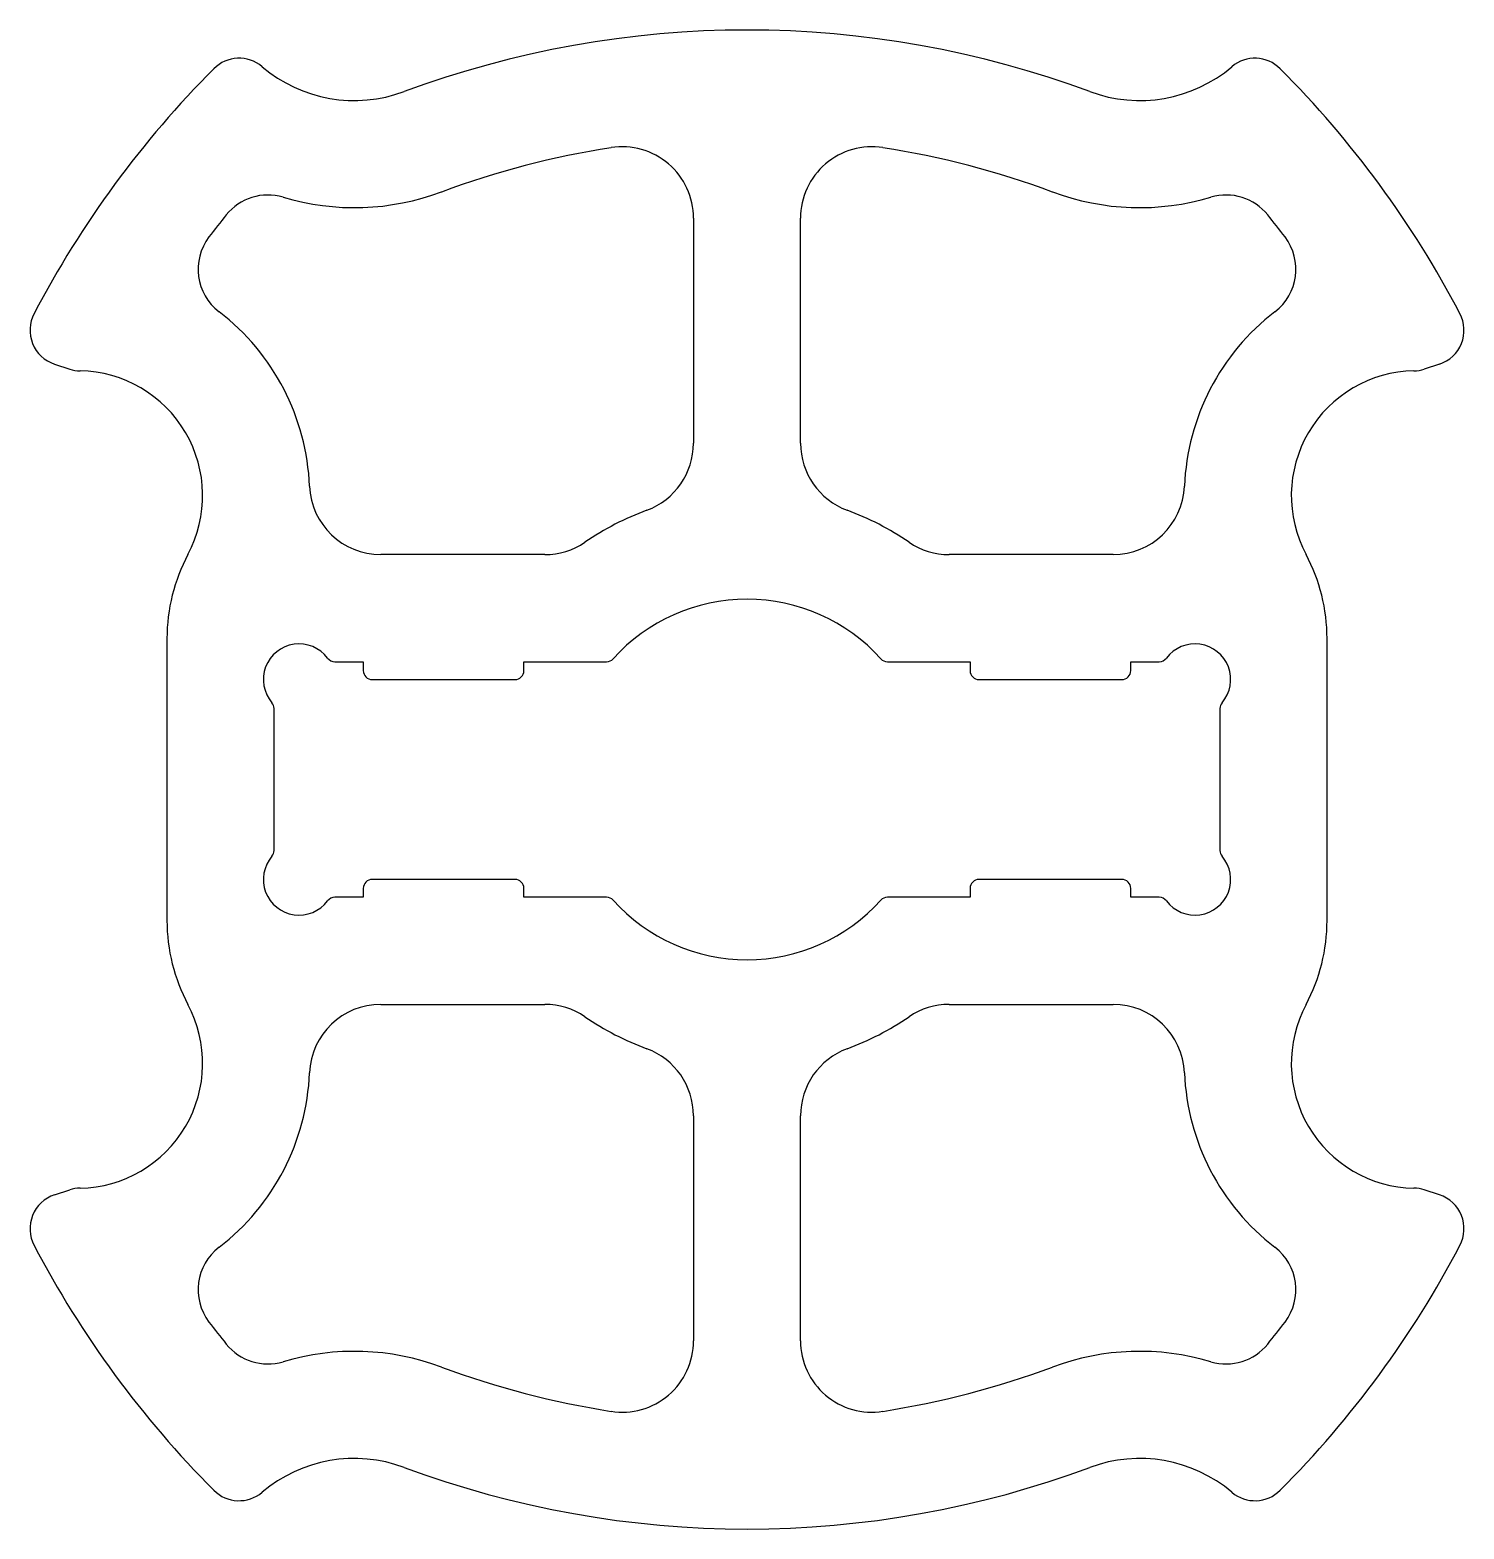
# Model space of a CAD drawing. Extents: x 1633.7 to 1673.8, y 1806.4 to 1848.4.
import ezdxf

# ---------------------------------------------------------------- set-up
doc = ezdxf.new("R2010")
doc.units = 0
doc.layers.get('0').update_dxf_attribs({"linetype": 'CONTINUOUS'})

msp = doc.modelspace()

# ---------------------------------------------------------------- linework, layer by layer
for p, q in [((1652.241, 1843.145), (1652.241, 1836.839)), ((1655.241, 1836.839), (1655.241, 1843.145)), ((1634.34, 1839.057), (1634.766, 1838.917)), ((1673.141, 1839.057), (1672.715, 1838.917)), ((1648.074, 1833.718), (1643.484, 1833.718)), ((1663.997, 1833.718), (1659.408, 1833.718)), ((1637.491, 1831.367), (1637.491, 1823.469)), ((1669.991, 1823.469), (1669.991, 1831.367)), ((1642.191, 1830.718), (1642.991, 1830.718)), ((1642.991, 1830.718), (1642.991, 1830.468)), ((1647.491, 1830.468), (1647.491, 1830.718)), ((1647.491, 1830.718), (1649.805, 1830.718)), ((1657.676, 1830.718), (1659.991, 1830.718)), ((1659.991, 1830.718), (1659.991, 1830.468)), ((1664.491, 1830.468), (1664.491, 1830.718)), ((1664.491, 1830.718), (1665.291, 1830.718)), ((1643.241, 1830.218), (1647.241, 1830.218)), ((1660.241, 1830.218), (1664.241, 1830.218)), ((1640.491, 1825.43), (1640.491, 1829.405)), ((1666.991, 1829.405), (1666.991, 1825.43)), ((1647.241, 1824.618), (1643.241, 1824.618)), ((1664.241, 1824.618), (1660.241, 1824.618)), ((1642.991, 1824.118), (1642.191, 1824.118)), ((1642.991, 1824.368), (1642.991, 1824.118)), ((1647.491, 1824.118), (1647.491, 1824.368)), ((1649.805, 1824.118), (1647.491, 1824.118)), ((1659.991, 1824.118), (1657.676, 1824.118)), ((1659.991, 1824.368), (1659.991, 1824.118)), ((1664.491, 1824.118), (1664.491, 1824.368)), ((1665.291, 1824.118), (1664.491, 1824.118)), ((1643.484, 1821.118), (1648.074, 1821.118)), ((1659.408, 1821.118), (1663.997, 1821.118)), ((1652.241, 1817.997), (1652.241, 1811.691)), ((1655.241, 1811.691), (1655.241, 1817.997)), ((1634.34, 1815.778), (1634.766, 1815.919)), ((1673.141, 1815.778), (1672.715, 1815.919))]:
    msp.add_line(p, q)
for centre, radius, start, end in [((1653.741, 1820.829), 27.588, 69.6209, 110.3791), ((1639.51, 1846.625), 1, 49.748, 135.0357), ((1667.971, 1846.625), 1, 44.9643, 130.252), ((1658.741, 1827.418), 28.179, 135.0357, 152.4068), ((1642.741, 1850.441), 4, 229.748, 290.3791), ((1664.741, 1850.441), 4, 249.6209, 310.252), ((1648.741, 1827.418), 28.179, 27.5932, 44.9643), ((1653.741, 1820.829), 24.588, 98.9137, 110.3791), ((1650.241, 1843.145), 2, 0, 98.9137), ((1657.241, 1843.145), 2, 81.0863, 180), ((1653.741, 1820.829), 24.588, 69.6209, 81.0863), ((1642.741, 1850.441), 7, 253.4332, 290.3791), ((1664.741, 1850.441), 7, 249.6209, 286.5668), ((1640.317, 1842.294), 1.5, 73.4332, 141.0817), ((1667.164, 1842.294), 1.5, 38.9183, 106.5668), ((1658.741, 1827.418), 25.179, 141.0817, 142.8644), ((1648.741, 1827.418), 25.179, 37.1356, 38.9183), ((1639.863, 1841.713), 1.5, 142.8644, 232.4828), ((1667.618, 1841.713), 1.5, 307.5172, 37.1356), ((1634.653, 1840.007), 1, 152.4068, 251.79), ((1634.991, 1835.368), 6.5, 2.3597, 52.4828), ((1672.49, 1835.368), 6.5, 127.5172, 177.6403), ((1672.829, 1840.007), 1, 288.21, 27.5932), ((1635.079, 1839.867), 1, 251.79, 268.8873), ((1634.991, 1835.368), 3.5, 331.92, 88.8873), ((1672.49, 1835.368), 3.5, 91.1127, 208.08), ((1672.403, 1839.867), 1, 271.1127, 288.21), ((1650.241, 1836.839), 2, 290.3808, 360), ((1657.241, 1836.839), 2, 180, 249.6192), ((1643.484, 1835.718), 2, 182.3597, 270), ((1663.997, 1835.718), 2, 270, 357.6403), ((1653.741, 1827.418), 8.05, 110.3808, 124.3231), ((1653.741, 1827.418), 8.05, 55.6769, 69.6192), ((1642.491, 1831.367), 5, 151.92, 180), ((1648.074, 1835.718), 2, 270, 304.3231), ((1659.408, 1835.718), 2, 235.6769, 270), ((1664.991, 1831.367), 5, 0, 28.08), ((1653.741, 1827.418), 5.05, 42.0525, 137.9475), ((1641.191, 1830.218), 1, 36.8699, 220.5358), ((1666.291, 1830.218), 1, 319.4642, 143.1301), ((1642.191, 1830.968), 0.25, 216.8699, 270), ((1649.805, 1830.968), 0.25, 270, 317.9475), ((1657.676, 1830.968), 0.25, 222.0525, 270), ((1665.291, 1830.968), 0.25, 270, 323.1301), ((1643.241, 1830.468), 0.25, 180, 270), ((1647.241, 1830.468), 0.25, 270, 360), ((1660.241, 1830.468), 0.25, 180, 270), ((1664.241, 1830.468), 0.25, 270, 360), ((1640.241, 1829.405), 0.25, 0, 40.5358), ((1667.241, 1829.405), 0.25, 139.4642, 180), ((1640.241, 1825.43), 0.25, 319.4642, 360), ((1667.241, 1825.43), 0.25, 180, 220.5358), ((1641.191, 1824.618), 1, 139.4642, 323.1301), ((1666.291, 1824.618), 1, 216.8699, 40.5358), ((1643.241, 1824.368), 0.25, 90, 180), ((1647.241, 1824.368), 0.25, 0, 90), ((1660.241, 1824.368), 0.25, 90, 180), ((1664.241, 1824.368), 0.25, 0, 90), ((1642.191, 1823.868), 0.25, 90, 143.1301), ((1649.805, 1823.868), 0.25, 42.0525, 90), ((1657.676, 1823.868), 0.25, 90, 137.9475), ((1665.291, 1823.868), 0.25, 36.8699, 90), ((1653.741, 1827.418), 5.05, 222.0525, 317.9475), ((1642.491, 1823.469), 5, 180, 208.08), ((1664.991, 1823.469), 5, 331.92, 360), ((1634.991, 1819.468), 3.5, 271.1127, 28.08), ((1643.484, 1819.118), 2, 90, 177.6403), ((1648.074, 1819.118), 2, 55.6769, 90), ((1653.741, 1827.418), 8.05, 235.6769, 249.6192), ((1653.741, 1827.418), 8.05, 290.3808, 304.3231), ((1659.408, 1819.118), 2, 90, 124.3231), ((1663.997, 1819.118), 2, 2.3597, 90), ((1672.49, 1819.468), 3.5, 151.92, 268.8873), ((1650.241, 1817.997), 2, 0, 69.6192), ((1657.241, 1817.997), 2, 110.3808, 180), ((1634.991, 1819.468), 6.5, 307.5172, 357.6403), ((1672.49, 1819.468), 6.5, 182.3597, 232.4828), ((1634.653, 1814.829), 1, 108.21, 207.5932), ((1635.079, 1814.969), 1, 91.1127, 108.21), ((1672.403, 1814.969), 1, 71.79, 88.8873), ((1672.829, 1814.829), 1, 332.4068, 71.79), ((1658.741, 1827.418), 28.179, 207.5932, 224.9643), ((1639.863, 1813.122), 1.5, 127.5172, 217.1356), ((1667.618, 1813.122), 1.5, 322.8644, 52.4828), ((1648.741, 1827.418), 28.179, 315.0357, 332.4068), ((1658.741, 1827.418), 25.179, 217.1356, 218.9183), ((1648.741, 1827.418), 25.179, 321.0817, 322.8644), ((1640.317, 1812.542), 1.5, 218.9183, 286.5668), ((1650.241, 1811.691), 2, 261.0863, 360), ((1657.241, 1811.691), 2, 180, 278.9137), ((1667.164, 1812.542), 1.5, 253.4332, 321.0817), ((1642.741, 1804.395), 7, 69.6209, 106.5668), ((1664.741, 1804.395), 7, 73.4332, 110.3791), ((1653.741, 1834.006), 24.588, 249.6209, 261.0863), ((1653.741, 1834.006), 24.588, 278.9137, 290.3791), ((1642.741, 1804.395), 4, 69.6209, 130.252), ((1653.741, 1834.006), 27.588, 249.6209, 290.3791), ((1664.741, 1804.395), 4, 49.748, 110.3791), ((1639.51, 1808.211), 1, 224.9643, 310.252), ((1667.971, 1808.211), 1, 229.748, 315.0357)]:
    msp.add_arc(centre, radius, start, end)

doc.saveas('drawing.dxf')
